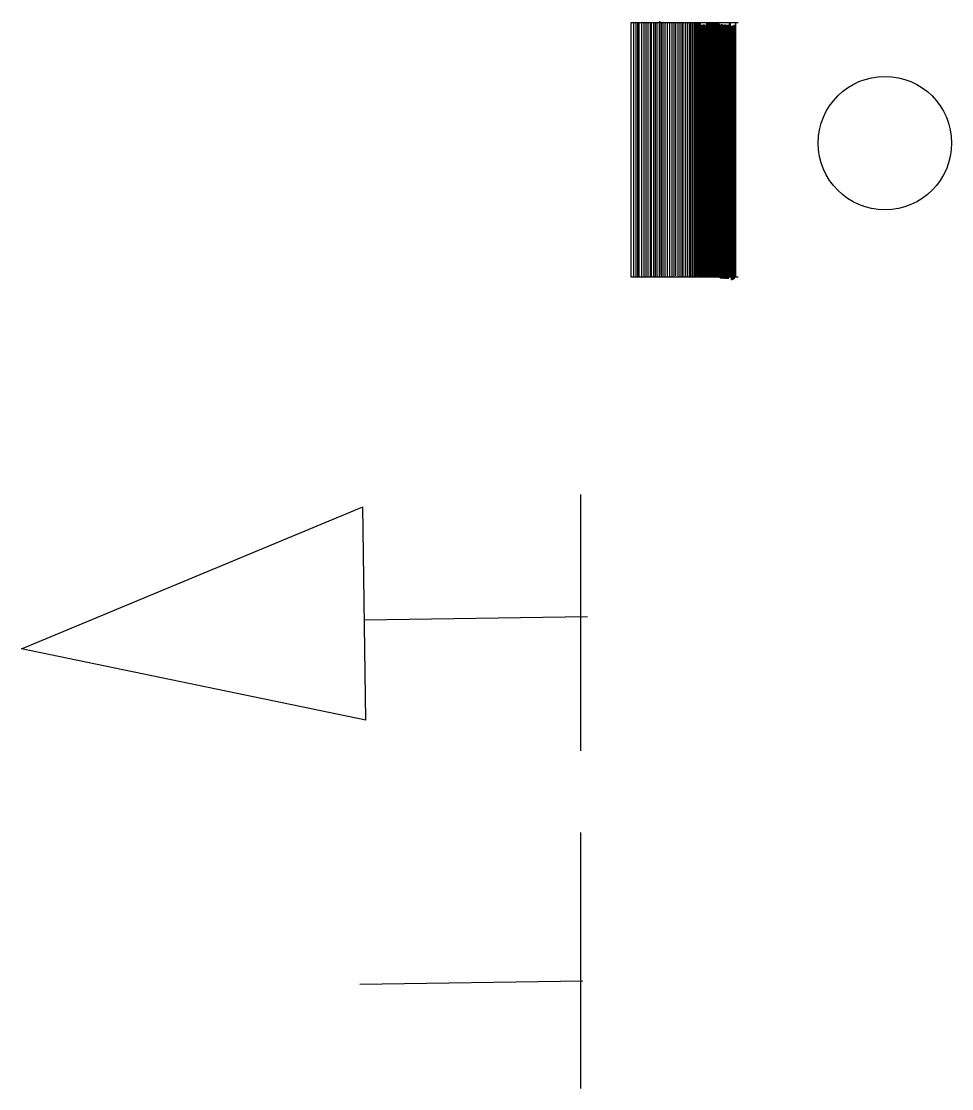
# Model space of a CAD drawing. Extents: x -2017610 to 288295, y -481381 to 250994.
# Drawn here: x -571282 to -569686, y -71170 to -69338 of the extents above; entities that cross this region are included whole.
import ezdxf

# ---------------------------------------------------------------- set-up
doc = ezdxf.new("R2010")
doc.units = 0
doc.header["$LTSCALE"] = 7
doc.header["$MEASUREMENT"] = 0
doc.layers.add('DIM', color=1, linetype='CONTINUOUS')

msp = doc.modelspace()

# ---------------------------------------------------------------- linework, layer by layer
at = {"layer": 'DIM', "color": 4}
for p, q in [((-570236.1, -69340), (-570236.1, -69776)), ((-570051.9, -69340), (-570236.1, -69340)), ((-570231.4, -69775.3), (-570231.4, -69339.4)), ((-570227.2, -69776), (-570227.2, -69340)), ((-570224.3, -69776), (-570224.3, -69340)), ((-570221.9, -69776), (-570221.9, -69340)), ((-570217.6, -69776), (-570217.6, -69340)), ((-570213.6, -69776), (-570213.6, -69340)), ((-570210.2, -69776), (-570210.2, -69340)), ((-570206.5, -69776), (-570206.5, -69340)), ((-570202.3, -69776), (-570202.3, -69340)), ((-570200.9, -69776), (-570200.9, -69340)), ((-570196.6, -69776), (-570196.6, -69340)), ((-570193.9, -69776), (-570193.9, -69339.5)), ((-570190.9, -69776), (-570190.9, -69339.5)), ((-570186.9, -69776), (-570186.9, -69340)), ((-570186.4, -69773.6), (-570186.4, -69337.6)), ((-570183.8, -69776), (-570183.8, -69340)), ((-570181, -69775.3), (-570181, -69339.4)), ((-570177.3, -69776), (-570177.3, -69340)), ((-570173.4, -69776), (-570173.4, -69340)), ((-570169.2, -69776), (-570169.2, -69340)), ((-570165.6, -69776), (-570165.6, -69339.5)), ((-570162, -69776), (-570162, -69339.5)), ((-570159.1, -69774.7), (-570159.1, -69340)), ((-570154.9, -69776), (-570154.9, -69340)), ((-570151.4, -69776), (-570151.4, -69340)), ((-570148.4, -69776), (-570148.4, -69340)), ((-570146.3, -69776), (-570146.3, -69340)), ((-570142.7, -69776), (-570142.7, -69340)), ((-570139.3, -69776), (-570139.3, -69340)), ((-570135.6, -69775.3), (-570135.6, -69339.4)), ((-570133.6, -69776), (-570133.6, -69340)), ((-570130.6, -69776), (-570130.6, -69340)), ((-570127.6, -69776), (-570127.6, -69340)), ((-570126, -69775.6), (-570126, -69339.6)), ((-570124.9, -69776), (-570124.9, -69340)), ((-570123.6, -69774.6), (-570123.6, -69340)), ((-570122, -69775.3), (-570122, -69340)), ((-570120.5, -69775.7), (-570120.5, -69340)), ((-570119.2, -69776), (-570119.2, -69340)), ((-570118.1, -69776), (-570118.1, -69340)), ((-570116.9, -69776.1), (-570116.9, -69340)), ((-570115.5, -69776), (-570115.5, -69343.4)), ((-570114.5, -69776), (-570114.5, -69343.4)), ((-570113, -69776.6), (-570113, -69344)), ((-570111.4, -69775.8), (-570111.4, -69343.3)), ((-570110.3, -69775.8), (-570110.3, -69343.3)), ((-570108.7, -69776), (-570108.7, -69343.4)), ((-570107, -69776.1), (-570107, -69343.6)), ((-570105.6, -69776), (-570105.6, -69340)), ((-570104.1, -69775.6), (-570104.1, -69339.6)), ((-570103, -69775.7), (-570103, -69339.8)), ((-570102, -69776), (-570102, -69340)), ((-570100.5, -69776.2), (-570100.5, -69340.3)), ((-570099.6, -69776.2), (-570099.6, -69340.3)), ((-570098.9, -69776.6), (-570098.9, -69340.6)), ((-570097.6, -69776), (-570097.6, -69340)), ((-570096.5, -69776), (-570096.5, -69340)), ((-570095.2, -69776), (-570095.2, -69340)), ((-570094, -69776), (-570094, -69340)), ((-570093.1, -69775.7), (-570093.1, -69339.8)), ((-570092.4, -69776), (-570092.4, -69340)), ((-570091.4, -69775.8), (-570091.4, -69339.9)), ((-570090.5, -69776), (-570090.5, -69340)), ((-570089.6, -69776), (-570089.6, -69340)), ((-570088.6, -69775.6), (-570088.6, -69340)), ((-570087.4, -69776), (-570087.4, -69340)), ((-570086.5, -69776), (-570086.5, -69340)), ((-570085.2, -69776.3), (-570085.2, -69340)), ((-570083.3, -69777.7), (-570083.3, -69341.8)), ((-570081.5, -69779.5), (-570081.5, -69343.6)), ((-570080, -69778.3), (-570080, -69342.3)), ((-570078.7, -69779.1), (-570078.7, -69343.2)), ((-570076.1, -69779.5), (-570076.1, -69343.6)), ((-570074.3, -69778.7), (-570074.3, -69342.8)), ((-570072.6, -69779.5), (-570072.6, -69343.6)), ((-570070.4, -69779.5), (-570070.4, -69343.6)), ((-570068.7, -69779.5), (-570068.7, -69343.6)), ((-570067.2, -69775.2), (-570067.2, -69339.3)), ((-570065.5, -69775.2), (-570065.5, -69339.3)), ((-570063.6, -69781.3), (-570063.6, -69345.4)), ((-570063.2, -69781.8), (-570063.2, -69345.9)), ((-570061.4, -69781.3), (-570061.4, -69345.4)), ((-570060.1, -69780.9), (-570060.1, -69345)), ((-570058.2, -69779.5), (-570058.2, -69343.6)), ((-570056, -69776), (-570056, -69340)), ((-570236.1, -69776), (-570051.9, -69776)), ((-570236.1, -69776), (-570227.2, -69776)), ((-570221.9, -69776), (-570190.9, -69776)), ((-570322.4, -70150), (-570322.4, -70590)), ((-571282.2, -70414.9), (-570696.4, -70171.1)), ((-570691.2, -70537.3), (-570696.4, -70171.1)), ((-570310.8, -70360.2), (-570693.6, -70365.7)), ((-570691.2, -70537.3), (-571282.2, -70414.9)), ((-570322.4, -70730), (-570322.4, -71170)), ((-570318.7, -70985.7), (-570701.5, -70991.1))]:
    msp.add_line(p, q, dxfattribs=at)
msp.add_circle((-569800.3, -69546.7), 114.5, dxfattribs=at)

doc.saveas('drawing.dxf')
